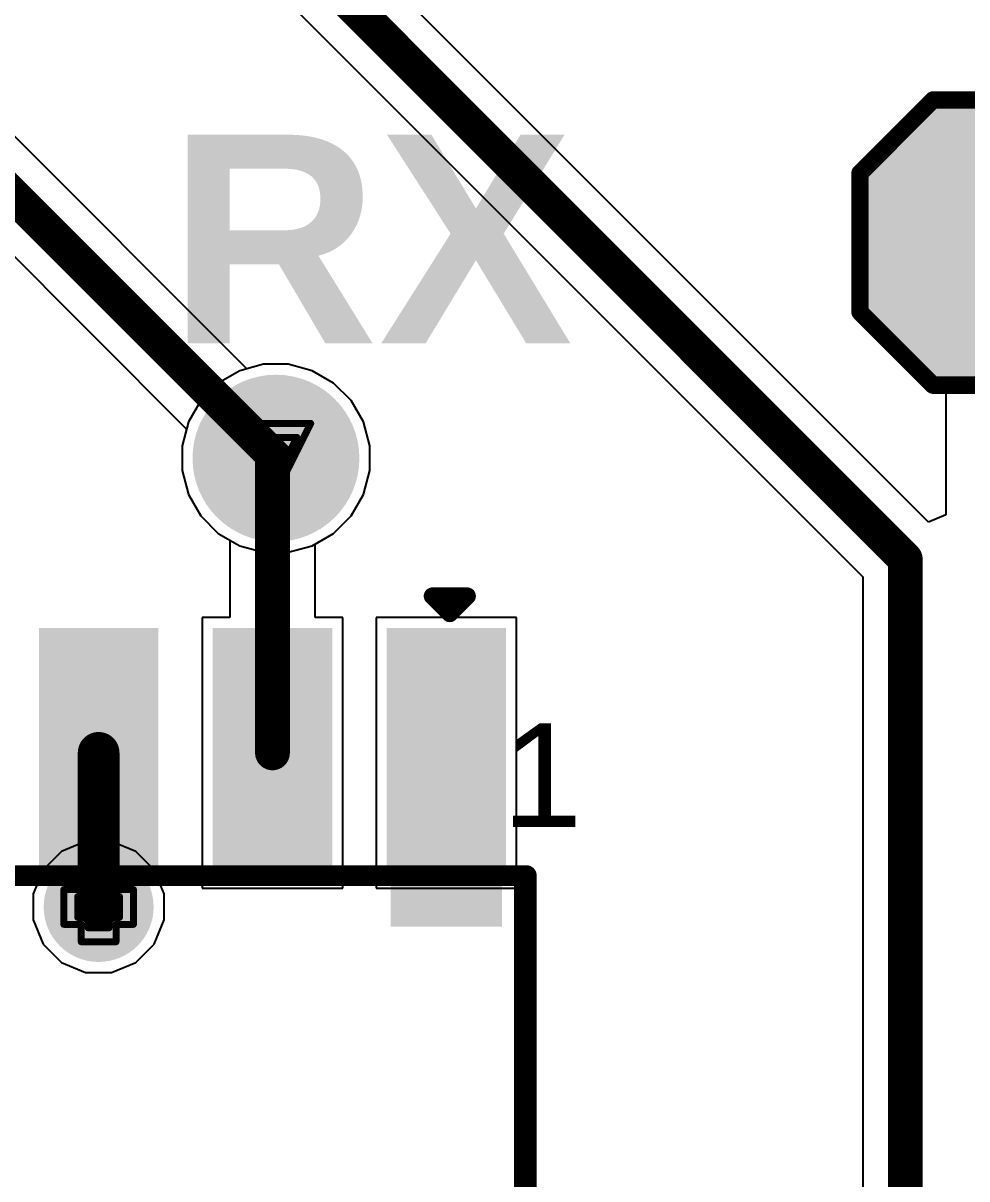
# Model space of a CAD drawing. Header units: inches. Extents: x -0.1 to 17.9, y -0.8 to 4.8.
# Drawn here: x 2.0573 to 2.3287, y 0.7808 to 1.1131 of the extents above; entities that cross this region are included whole.
import ezdxf

# ---------------------------------------------------------------- set-up
doc = ezdxf.new("R2010")
doc.units = ezdxf.units.IN
doc.header["$MEASUREMENT"] = 0
for name, color, linetype in [('Bottom Layer 1', 5, 'Continuous'), ('Bottom Solder', 6, 'Continuous'), ('Drill Drawing', 1, 'Continuous'), ('GND+Signal', 16, 'Continuous'), ('Multi-Layer', 9, 'Continuous'), ('Pad Holes', 156, 'Continuous'), ('PWR+Signal', 76, 'Continuous'), ('Top 3D Body', 56, 'Continuous'), ('Top Layer 1', 1, 'Continuous'), ('Top Overlay', 2, 'Continuous'), ('Top Paste', 8, 'Continuous'), ('Top Solder', 216, 'Continuous'), ('Via Holes', 16, 'Continuous')]:
    doc.layers.add(name, color=color, linetype=linetype)
doc.styles.add('Arial', font='', dxfattribs={"height": 0.2})
doc.styles.add('Arial_Bold', font='', dxfattribs={"height": 0.2})
doc.styles.get('Arial').set_extended_font_data('Arial')
doc.styles.get('Arial_Bold').set_extended_font_data('Arial', bold=True)

# ---------------------------------------------------------------- blocks, each defined once
blk = doc.blocks.new('T____P______TH_1_8___H_________0_92___79')
at = {"layer": 'Bottom Layer 1'}
h = blk.add_hatch(color=5, dxfattribs=at)
edge = h.paths.add_edge_path()
edge.add_arc((9e-07, 0), 0.02, 0, 360)
at = {"layer": 'Bottom Solder'}
h = blk.add_hatch(color=6, dxfattribs=at)
edge = h.paths.add_edge_path()
edge.add_arc((9e-07, 0), 0.024, 0, 360)
at = {"layer": 'GND+Signal'}
h = blk.add_hatch(color=16, dxfattribs=at)
edge = h.paths.add_edge_path()
edge.add_arc((9e-07, 0), 0.02, 0, 360)
at = {"layer": 'Multi-Layer'}
h = blk.add_hatch(color=9, dxfattribs=at)
edge = h.paths.add_edge_path()
edge.add_arc((9e-07, 0), 0.02, 0, 360)
at = {"layer": 'Pad Holes'}
h = blk.add_hatch(color=7, dxfattribs=at)
edge = h.paths.add_edge_path()
edge.add_arc((9e-07, 0), 0.01, 0, 360)
at = {"layer": 'PWR+Signal'}
h = blk.add_hatch(color=76, dxfattribs=at)
edge = h.paths.add_edge_path()
edge.add_arc((9e-07, 0), 0.02, 0, 360)
at = {"layer": 'Top Layer 1'}
h = blk.add_hatch(color=1, dxfattribs=at)
edge = h.paths.add_edge_path()
edge.add_arc((9e-07, 0), 0.02, 0, 360)
at = {"layer": 'Top Solder'}
h = blk.add_hatch(color=216, dxfattribs=at)
edge = h.paths.add_edge_path()
edge.add_arc((9e-07, 0), 0.024, 0, 360)
blk = doc.blocks.new('T____P______TH_1_8___H_________0_92___113')
at = {"layer": 'Bottom Layer 1'}
blk.add_hatch(color=5, dxfattribs=at).paths.add_polyline_path([(0.017716525, 0.03543215), (-0.017716525, 0.03543215), (-0.03543305, 0.017715625), (-0.03543305, -0.017717425), (-0.017716525, -0.03543395), (0.017716525, -0.03543395), (0.03543305, -0.017717425), (0.03543305, 0.017715625)])
at = {"layer": 'Bottom Solder'}
blk.add_hatch(color=6, dxfattribs=at).paths.add_polyline_path([(0.019716525, 0.03943215), (-0.019716525, 0.03943215), (-0.03943305, 0.019715625), (-0.03943305, -0.019717425), (-0.019716525, -0.03943395), (0.019716525, -0.03943395), (0.03943305, -0.019717425), (0.03943305, 0.019715625)])
at = {"layer": 'GND+Signal'}
blk.add_hatch(color=16, dxfattribs=at).paths.add_polyline_path([(0.017716525, 0.03543215), (-0.017716525, 0.03543215), (-0.03543305, 0.017715625), (-0.03543305, -0.017717425), (-0.017716525, -0.03543395), (0.017716525, -0.03543395), (0.03543305, -0.017717425), (0.03543305, 0.017715625)])
at = {"layer": 'Multi-Layer'}
blk.add_hatch(color=9, dxfattribs=at).paths.add_polyline_path([(0.017716525, 0.03543215), (-0.017716525, 0.03543215), (-0.03543305, 0.017715625), (-0.03543305, -0.017717425), (-0.017716525, -0.03543395), (0.017716525, -0.03543395), (0.03543305, -0.017717425), (0.03543305, 0.017715625)])
at = {"layer": 'Pad Holes'}
h = blk.add_hatch(color=7, dxfattribs=at)
edge = h.paths.add_edge_path()
edge.add_arc((0, -9e-07), 0.0181102, 0, 360)
at = {"layer": 'PWR+Signal'}
blk.add_hatch(color=76, dxfattribs=at).paths.add_polyline_path([(0.017716525, 0.03543215), (-0.017716525, 0.03543215), (-0.03543305, 0.017715625), (-0.03543305, -0.017717425), (-0.017716525, -0.03543395), (0.017716525, -0.03543395), (0.03543305, -0.017717425), (0.03543305, 0.017715625)])
at = {"layer": 'Top Layer 1'}
blk.add_hatch(color=1, dxfattribs=at).paths.add_polyline_path([(0.017716525, 0.03543215), (-0.017716525, 0.03543215), (-0.03543305, 0.017715625), (-0.03543305, -0.017717425), (-0.017716525, -0.03543395), (0.017716525, -0.03543395), (0.03543305, -0.017717425), (0.03543305, 0.017715625)])
at = {"layer": 'Top Solder'}
blk.add_hatch(color=216, dxfattribs=at).paths.add_polyline_path([(0.019716525, 0.03943215), (-0.019716525, 0.03943215), (-0.03943305, 0.019715625), (-0.03943305, -0.019717425), (-0.019716525, -0.03943395), (0.019716525, -0.03943395), (0.03943305, -0.019717425), (0.03943305, 0.019715625)])
at = {"layer": 'Top Overlay'}
for points in [[(-0.02, 0.0419991, 0.005, 0.005, 0), (-0.041, 0.0209991, 0.005, 0.005, 0)], [(-0.02, 0.0419991, 0.005, 0.005, 0), (0.02, 0.0419991, 0.005, 0.005, 0)], [(0.02, 0.0419991, 0.005, 0.005, 0), (0.041, 0.0209991, 0.005, 0.005, 0)], [(-0.041, 0.0209991, 0.005, 0.005, 0), (-0.041, -0.0210009, 0.005, 0.005, 0)], [(0.041, 0.0209991, 0.005, 0.005, 0), (0.041, -0.0210009, 0.005, 0.005, 0)], [(-0.041, -0.0210009, 0.005, 0.005, 0), (-0.021, -0.0410009, 0.005, 0.005, 0)], [(0.041, -0.0210009, 0.005, 0.005, 0), (0.021, -0.0410009, 0.005, 0.005, 0)], [(-0.02, -0.0410009, 0.005, 0.005, 0), (0.021, -0.0410009, 0.005, 0.005, 0)]]:
    blk.add_lwpolyline(points, format="xyseb", dxfattribs=at)
for points in [[(-0.02125, 0.0419991, 0.0025, 0.0025, 1), (-0.01875, 0.0419991, 0.0025, 0.0025, 1)], [(-0.02125, 0.0419991, 0.0025, 0.0025, 1), (-0.01875, 0.0419991, 0.0025, 0.0025, 1)], [(0.01875, 0.0419991, 0.0025, 0.0025, 1), (0.02125, 0.0419991, 0.0025, 0.0025, 1)], [(0.01875, 0.0419991, 0.0025, 0.0025, 1), (0.02125, 0.0419991, 0.0025, 0.0025, 1)], [(-0.04225, 0.0209991, 0.0025, 0.0025, 1), (-0.03975, 0.0209991, 0.0025, 0.0025, 1)], [(-0.04225, 0.0209991, 0.0025, 0.0025, 1), (-0.03975, 0.0209991, 0.0025, 0.0025, 1)], [(0.03975, 0.0209991, 0.0025, 0.0025, 1), (0.04225, 0.0209991, 0.0025, 0.0025, 1)], [(0.03975, 0.0209991, 0.0025, 0.0025, 1), (0.04225, 0.0209991, 0.0025, 0.0025, 1)], [(-0.04225, -0.0210009, 0.0025, 0.0025, 1), (-0.03975, -0.0210009, 0.0025, 0.0025, 1)], [(-0.04225, -0.0210009, 0.0025, 0.0025, 1), (-0.03975, -0.0210009, 0.0025, 0.0025, 1)], [(0.03975, -0.0210009, 0.0025, 0.0025, 1), (0.04225, -0.0210009, 0.0025, 0.0025, 1)], [(0.03975, -0.0210009, 0.0025, 0.0025, 1), (0.04225, -0.0210009, 0.0025, 0.0025, 1)], [(-0.02225, -0.0410009, 0.0025, 0.0025, 1), (-0.01975, -0.0410009, 0.0025, 0.0025, 1)], [(-0.02125, -0.0410009, 0.0025, 0.0025, 1), (-0.01875, -0.0410009, 0.0025, 0.0025, 1)], [(0.01975, -0.0410009, 0.0025, 0.0025, 1), (0.02225, -0.0410009, 0.0025, 0.0025, 1)], [(0.01975, -0.0410009, 0.0025, 0.0025, 1), (0.02225, -0.0410009, 0.0025, 0.0025, 1)]]:
    blk.add_lwpolyline(points, format="xyseb", close=True, dxfattribs=at)
blk = doc.blocks.new('SOIC_14_119')
at = {"layer": 'Top Layer 1'}
for points in [[(-0.13818975, 0.1368119), (-0.13818975, 0.1631899), (-0.07441025, 0.1631899), (-0.07441025, 0.1368119)], [(0.07441025, 0.1368119), (0.07441025, 0.1631899), (0.13818975, 0.1631899), (0.13818975, 0.1368119)], [(-0.13818975, 0.0868119), (-0.13818975, 0.1131899), (-0.07441025, 0.1131899), (-0.07441025, 0.0868119)], [(0.07441025, 0.0868119), (0.07441025, 0.1131899), (0.13818975, 0.1131899), (0.13818975, 0.0868119)], [(-0.13818975, 0.03681189999999999), (-0.13818975, 0.0631899), (-0.07441025, 0.0631899), (-0.07441025, 0.03681190000000001)], [(0.07441025, 0.03681189999999999), (0.07441025, 0.0631899), (0.13818975, 0.0631899), (0.13818975, 0.03681190000000001)], [(-0.13818975, -0.01318810000000001), (-0.13818975, 0.01318989999999999), (-0.07441025, 0.01318990000000001), (-0.07441025, -0.01318809999999999)], [(0.07441025, -0.01318810000000001), (0.07441025, 0.01318989999999999), (0.13818975, 0.01318990000000001), (0.13818975, -0.01318809999999999)], [(-0.13818975, -0.0631881), (-0.13818975, -0.03681010000000001), (-0.07441025, -0.03681009999999999), (-0.07441025, -0.0631881)], [(0.07441025, -0.0631881), (0.07441025, -0.03681010000000001), (0.13818975, -0.03681009999999999), (0.13818975, -0.0631881)], [(-0.13818975, -0.1131881), (-0.13818975, -0.0868101), (-0.07441025, -0.0868101), (-0.07441025, -0.1131881)], [(0.07441025, -0.1131881), (0.07441025, -0.0868101), (0.13818975, -0.0868101), (0.13818975, -0.1131881)], [(-0.13818975, -0.1631881), (-0.13818975, -0.1368101), (-0.07441025, -0.1368101), (-0.07441025, -0.1631881)], [(0.07441025, -0.1631881), (0.07441025, -0.1368101), (0.13818975, -0.1368101), (0.13818975, -0.1631881)]]:
    blk.add_hatch(color=1, dxfattribs=at).paths.add_polyline_path(points)
at = {"layer": 'Top Overlay'}
blk.add_hatch(color=2, dxfattribs=at).paths.add_polyline_path([(-0.070369, 0.1340009), (-0.056369, 0.1340009), (-0.056369, 0.1660009), (-0.070369, 0.1660009)])
at = {"layer": 'Top Paste'}
for points in [[(-0.13818975, 0.1368119), (-0.13818975, 0.1631899), (-0.07441025, 0.1631899), (-0.07441025, 0.1368119)], [(0.07441025, 0.1368119), (0.07441025, 0.1631899), (0.13818975, 0.1631899), (0.13818975, 0.1368119)], [(-0.13818975, 0.0868119), (-0.13818975, 0.1131899), (-0.07441025, 0.1131899), (-0.07441025, 0.0868119)], [(0.07441025, 0.0868119), (0.07441025, 0.1131899), (0.13818975, 0.1131899), (0.13818975, 0.0868119)], [(-0.13818975, 0.03681189999999999), (-0.13818975, 0.0631899), (-0.07441025, 0.0631899), (-0.07441025, 0.03681190000000001)], [(0.07441025, 0.03681189999999999), (0.07441025, 0.0631899), (0.13818975, 0.0631899), (0.13818975, 0.03681190000000001)], [(-0.13818975, -0.01318810000000001), (-0.13818975, 0.01318989999999999), (-0.07441025, 0.01318990000000001), (-0.07441025, -0.01318809999999999)], [(0.07441025, -0.01318810000000001), (0.07441025, 0.01318989999999999), (0.13818975, 0.01318990000000001), (0.13818975, -0.01318809999999999)], [(-0.13818975, -0.0631881), (-0.13818975, -0.03681010000000001), (-0.07441025, -0.03681009999999999), (-0.07441025, -0.0631881)], [(0.07441025, -0.0631881), (0.07441025, -0.03681010000000001), (0.13818975, -0.03681009999999999), (0.13818975, -0.0631881)], [(-0.13818975, -0.1131881), (-0.13818975, -0.0868101), (-0.07441025, -0.0868101), (-0.07441025, -0.1131881)], [(0.07441025, -0.1131881), (0.07441025, -0.0868101), (0.13818975, -0.0868101), (0.13818975, -0.1131881)], [(-0.13818975, -0.1631881), (-0.13818975, -0.1368101), (-0.07441025, -0.1368101), (-0.07441025, -0.1631881)], [(0.07441025, -0.1631881), (0.07441025, -0.1368101), (0.13818975, -0.1368101), (0.13818975, -0.1631881)]]:
    blk.add_hatch(color=8, dxfattribs=at).paths.add_polyline_path(points)
at = {"layer": 'Top Solder'}
for points in [[(-0.14218975, 0.1328119), (-0.14218975, 0.1671899), (-0.07041025, 0.1671899), (-0.07041025, 0.1328119)], [(0.07041025, 0.1328119), (0.07041025, 0.1671899), (0.14218975, 0.1671899), (0.14218975, 0.1328119)], [(-0.14218975, 0.0828119), (-0.14218975, 0.1171899), (-0.07041025, 0.1171899), (-0.07041025, 0.0828119)], [(0.07041025, 0.0828119), (0.07041025, 0.1171899), (0.14218975, 0.1171899), (0.14218975, 0.0828119)], [(-0.14218975, 0.03281189999999999), (-0.14218975, 0.0671899), (-0.07041025, 0.0671899), (-0.07041025, 0.0328119)], [(0.07041025, 0.03281189999999999), (0.07041025, 0.0671899), (0.14218975, 0.0671899), (0.14218975, 0.0328119)], [(-0.14218975, -0.0171881), (-0.14218975, 0.01718989999999999), (-0.07041025, 0.0171899), (-0.07041025, -0.01718809999999999)], [(0.07041025, -0.0171881), (0.07041025, 0.01718989999999999), (0.14218975, 0.0171899), (0.14218975, -0.01718809999999999)], [(-0.14218975, -0.0671881), (-0.14218975, -0.03281010000000001), (-0.07041025, -0.03281009999999999), (-0.07041025, -0.0671881)], [(0.07041025, -0.0671881), (0.07041025, -0.03281010000000001), (0.14218975, -0.03281009999999999), (0.14218975, -0.0671881)], [(-0.14218975, -0.1171881), (-0.14218975, -0.0828101), (-0.07041025, -0.0828101), (-0.07041025, -0.1171881)], [(0.07041025, -0.1171881), (0.07041025, -0.0828101), (0.14218975, -0.0828101), (0.14218975, -0.1171881)], [(-0.14218975, -0.1671881), (-0.14218975, -0.1328101), (-0.07041025, -0.1328101), (-0.07041025, -0.1671881)], [(0.07041025, -0.1671881), (0.07041025, -0.1328101), (0.14218975, -0.1328101), (0.14218975, -0.1671881)]]:
    blk.add_hatch(color=216, dxfattribs=at).paths.add_polyline_path(points)
at = {"layer": 'Top Overlay'}
for points in [[(0.074, 0.1720009, 0.005, 0.005, 0), (-0.071, 0.1720009, 0.005, 0.005, 0)], [(-0.15137, 0.1460009, 0.005, 0.005, 0), (-0.15137, 0.1560009, 0.005, 0.005, 0)], [(-0.14637, 0.1510009, 0.005, 0.005, 0), (-0.15137, 0.1560009, 0.005, 0.005, 0)], [(-0.15137, 0.1460009, 0.005, 0.005, 0), (-0.14637, 0.1510009, 0.005, 0.005, 0)], [(0.074, -0.1719991, 0.005, 0.005, 0), (-0.071, -0.1719991, 0.005, 0.005, 0)]]:
    blk.add_lwpolyline(points, format="xyseb", dxfattribs=at)
for points in [[(-0.07225, 0.1720009, 0.0025, 0.0025, 1), (-0.06975, 0.1720009, 0.0025, 0.0025, 1)], [(0.07275, 0.1720009, 0.0025, 0.0025, 1), (0.07525, 0.1720009, 0.0025, 0.0025, 1)], [(-0.15262, 0.1560009, 0.0025, 0.0025, 1), (-0.15012, 0.1560009, 0.0025, 0.0025, 1)], [(-0.15262, 0.1560009, 0.0025, 0.0025, 1), (-0.15012, 0.1560009, 0.0025, 0.0025, 1)], [(-0.14762, 0.1510009, 0.0025, 0.0025, 1), (-0.14512, 0.1510009, 0.0025, 0.0025, 1)], [(-0.14762, 0.1510009, 0.0025, 0.0025, 1), (-0.14512, 0.1510009, 0.0025, 0.0025, 1)], [(-0.15262, 0.1460009, 0.0025, 0.0025, 1), (-0.15012, 0.1460009, 0.0025, 0.0025, 1)], [(-0.15262, 0.1460009, 0.0025, 0.0025, 1), (-0.15012, 0.1460009, 0.0025, 0.0025, 1)], [(-0.07225, -0.1719991, 0.0025, 0.0025, 1), (-0.06975, -0.1719991, 0.0025, 0.0025, 1)], [(0.07275, -0.1719991, 0.0025, 0.0025, 1), (0.07525, -0.1719991, 0.0025, 0.0025, 1)]]:
    blk.add_lwpolyline(points, format="xyseb", close=True, dxfattribs=at)

msp = doc.modelspace()

# ---------------------------------------------------------------- hatches: boundary and pattern name
at = {"layer": 'Bottom Layer 1'}
h = msp.add_hatch(color=5, dxfattribs=at)
edge = h.paths.add_edge_path()
edge.add_arc((2.079, 0.859), 0.011811, 0, 360)
at = {"layer": 'Bottom Solder'}
h = msp.add_hatch(color=6, dxfattribs=at)
edge = h.paths.add_edge_path()
edge.add_arc((2.079, 0.859), 0.015811, 0, 360)
at = {"layer": 'GND+Signal'}
h = msp.add_hatch(color=16, dxfattribs=at)
edge = h.paths.add_edge_path()
edge.add_arc((2.079, 0.859), 0.011811, 0, 360)
at = {"layer": 'Pad Holes'}
h = msp.add_hatch(color=7, dxfattribs=at)
edge = h.paths.add_edge_path()
edge.add_arc((2.202, 0.868), 0.0015, 0, 360)
h = msp.add_hatch(color=7, dxfattribs=at)
edge = h.paths.add_edge_path()
edge.add_arc((2.202, 0.868), 0.0015, 0, 360)
at = {"layer": 'PWR+Signal'}
h = msp.add_hatch(color=76, dxfattribs=at)
edge = h.paths.add_edge_path()
edge.add_arc((2.079, 0.859), 0.011811, 0, 360)
at = {"layer": 'Top 3D Body'}
h = msp.add_hatch(color=56, dxfattribs=at)
edge = h.paths.add_edge_path()
edge.add_arc((2.202, 0.868), 0.0015, 0, 360)
h = msp.add_hatch(color=56, dxfattribs=at)
edge = h.paths.add_edge_path()
edge.add_arc((2.202, 0.868), 0.0015, 0, 360)
at = {"layer": 'Top Layer 1'}
h = msp.add_hatch(color=1, dxfattribs=at)
edge = h.paths.add_edge_path()
edge.add_arc((2.079, 0.859), 0.011811, 0, 360)
at = {"layer": 'Via Holes'}
h = msp.add_hatch(color=7, dxfattribs=at)
edge = h.paths.add_edge_path()
edge.add_arc((2.079, 0.859), 0.0059055, 0, 360)

# ---------------------------------------------------------------- linework, layer by layer
at = {"layer": 'Bottom Layer 1'}
for p, q in [((2.1216019, 1.013702), (1.8622351, 1.2730688)), ((1.8413485, 1.2593494), (2.1042989, 0.996399)), ((2.3187844, 1.092433), (2.2975679, 1.0712165)), ((2.3612174, 1.092433), (2.3187844, 1.092433)), ((2.2975679, 1.0712165), (2.2975679, 1.0287835)), ((2.2975679, 1.0287835), (2.3187844, 1.007567)), ((2.1264463, 1.015), (2.1216019, 1.013702)), ((2.1335555, 1.015), (2.1264463, 1.015)), ((2.1404225, 1.01316), (2.1335555, 1.015)), ((2.1465793, 1.0096054), (2.1404225, 1.01316)), ((2.1516063, 1.0045784), (2.1465793, 1.0096054)), ((2.3187844, 1.007567), (2.3612174, 1.007567)), ((2.1551609, 0.9984216), (2.1516063, 1.0045784)), ((2.1570009, 0.9915546), (2.1551609, 0.9984216)), ((2.1042989, 0.996399), (2.1030009, 0.9915546)), ((2.1030009, 0.9915546), (2.1030009, 0.9844454)), ((2.1570009, 0.9844454), (2.1570009, 0.9915546)), ((2.1030009, 0.9844454), (2.1048409, 0.9775784)), ((2.1551609, 0.9775784), (2.1570009, 0.9844454)), ((2.1048409, 0.9775784), (2.1083955, 0.9714216)), ((2.1516063, 0.9714216), (2.1551609, 0.9775784)), ((2.1083955, 0.9714216), (2.1134225, 0.9663946)), ((2.1465793, 0.9663946), (2.1516063, 0.9714216)), ((2.1134225, 0.9663946), (2.1195793, 0.96284)), ((2.1404225, 0.96284), (2.1465793, 0.9663946)), ((2.1195793, 0.96284), (2.1264463, 0.961)), ((2.1264463, 0.961), (2.1335555, 0.961)), ((2.1335555, 0.961), (2.1404225, 0.96284))]:
    msp.add_line(p, q, dxfattribs=at)
msp.add_lwpolyline([(1.85, 1.2680009, 0.01, 0.01, 0), (2.1300009, 0.988, 0.01, 0.01, 0)], format="xyseb", dxfattribs=at)
msp.add_lwpolyline([(2.1275009, 0.988, 0.005, 0.005, 1), (2.1325009, 0.988, 0.005, 0.005, 1)], format="xyseb", close=True, dxfattribs=at)
at = {"layer": 'Drill Drawing'}
for points in [[(2.1200009, 0.998, 0.002, 0.002, 0), (2.1400009, 0.998, 0.002, 0.002, 0)], [(2.1200009, 0.998, 0.002, 0.002, 0), (2.1300009, 0.978, 0.002, 0.002, 0)], [(2.1300009, 0.978, 0.002, 0.002, 0), (2.1400009, 0.998, 0.002, 0.002, 0)], [(2.1240009, 0.994, 0.002, 0.002, 0), (2.1360009, 0.994, 0.002, 0.002, 0)], [(2.1240009, 0.994, 0.002, 0.002, 0), (2.1300009, 0.982, 0.002, 0.002, 0)], [(2.1300009, 0.982, 0.002, 0.002, 0), (2.1360009, 0.994, 0.002, 0.002, 0)], [(2.074, 0.864, 0.002, 0.002, 0), (2.074, 0.869, 0.002, 0.002, 0)], [(2.074, 0.869, 0.002, 0.002, 0), (2.084, 0.869, 0.002, 0.002, 0)], [(2.084, 0.864, 0.002, 0.002, 0), (2.084, 0.869, 0.002, 0.002, 0)], [(2.069, 0.854, 0.002, 0.002, 0), (2.069, 0.864, 0.002, 0.002, 0)], [(2.069, 0.864, 0.002, 0.002, 0), (2.074, 0.864, 0.002, 0.002, 0)], [(2.076, 0.862, 0.002, 0.002, 0), (2.076, 0.865, 0.002, 0.002, 0)], [(2.076, 0.865, 0.002, 0.002, 0), (2.082, 0.865, 0.002, 0.002, 0)], [(2.082, 0.862, 0.002, 0.002, 0), (2.082, 0.865, 0.002, 0.002, 0)], [(2.084, 0.864, 0.002, 0.002, 0), (2.089, 0.864, 0.002, 0.002, 0)], [(2.089, 0.854, 0.002, 0.002, 0), (2.089, 0.864, 0.002, 0.002, 0)], [(2.073, 0.856, 0.002, 0.002, 0), (2.073, 0.862, 0.002, 0.002, 0)], [(2.073, 0.862, 0.002, 0.002, 0), (2.076, 0.862, 0.002, 0.002, 0)], [(2.082, 0.862, 0.002, 0.002, 0), (2.085, 0.862, 0.002, 0.002, 0)], [(2.085, 0.856, 0.002, 0.002, 0), (2.085, 0.862, 0.002, 0.002, 0)], [(2.069, 0.854, 0.002, 0.002, 0), (2.074, 0.854, 0.002, 0.002, 0)], [(2.073, 0.856, 0.002, 0.002, 0), (2.076, 0.856, 0.002, 0.002, 0)], [(2.074, 0.849, 0.002, 0.002, 0), (2.074, 0.854, 0.002, 0.002, 0)], [(2.076, 0.853, 0.002, 0.002, 0), (2.076, 0.856, 0.002, 0.002, 0)], [(2.076, 0.853, 0.002, 0.002, 0), (2.082, 0.853, 0.002, 0.002, 0)], [(2.082, 0.856, 0.002, 0.002, 0), (2.085, 0.856, 0.002, 0.002, 0)], [(2.082, 0.853, 0.002, 0.002, 0), (2.082, 0.856, 0.002, 0.002, 0)], [(2.084, 0.854, 0.002, 0.002, 0), (2.089, 0.854, 0.002, 0.002, 0)], [(2.084, 0.849, 0.002, 0.002, 0), (2.084, 0.854, 0.002, 0.002, 0)], [(2.074, 0.849, 0.002, 0.002, 0), (2.084, 0.849, 0.002, 0.002, 0)]]:
    msp.add_lwpolyline(points, format="xyseb", dxfattribs=at)
for points in [[(2.1195009, 0.998, 0.001, 0.001, 1), (2.1205009, 0.998, 0.001, 0.001, 1)], [(2.1195009, 0.998, 0.001, 0.001, 1), (2.1205009, 0.998, 0.001, 0.001, 1)], [(2.1395009, 0.998, 0.001, 0.001, 1), (2.1405009, 0.998, 0.001, 0.001, 1)], [(2.1395009, 0.998, 0.001, 0.001, 1), (2.1405009, 0.998, 0.001, 0.001, 1)], [(2.1235009, 0.994, 0.001, 0.001, 1), (2.1245009, 0.994, 0.001, 0.001, 1)], [(2.1235009, 0.994, 0.001, 0.001, 1), (2.1245009, 0.994, 0.001, 0.001, 1)], [(2.1355009, 0.994, 0.001, 0.001, 1), (2.1365009, 0.994, 0.001, 0.001, 1)], [(2.1355009, 0.994, 0.001, 0.001, 1), (2.1365009, 0.994, 0.001, 0.001, 1)], [(2.1295009, 0.982, 0.001, 0.001, 1), (2.1305009, 0.982, 0.001, 0.001, 1)], [(2.1295009, 0.982, 0.001, 0.001, 1), (2.1305009, 0.982, 0.001, 0.001, 1)], [(2.1295009, 0.978, 0.001, 0.001, 1), (2.1305009, 0.978, 0.001, 0.001, 1)], [(2.1295009, 0.978, 0.001, 0.001, 1), (2.1305009, 0.978, 0.001, 0.001, 1)], [(2.0735, 0.869, 0.001, 0.001, 1), (2.0745, 0.869, 0.001, 0.001, 1)], [(2.0735, 0.869, 0.001, 0.001, 1), (2.0745, 0.869, 0.001, 0.001, 1)], [(2.0835, 0.869, 0.001, 0.001, 1), (2.0845, 0.869, 0.001, 0.001, 1)], [(2.0835, 0.869, 0.001, 0.001, 1), (2.0845, 0.869, 0.001, 0.001, 1)], [(2.0685, 0.864, 0.001, 0.001, 1), (2.0695, 0.864, 0.001, 0.001, 1)], [(2.0685, 0.864, 0.001, 0.001, 1), (2.0695, 0.864, 0.001, 0.001, 1)], [(2.0735, 0.864, 0.001, 0.001, 1), (2.0745, 0.864, 0.001, 0.001, 1)], [(2.0735, 0.864, 0.001, 0.001, 1), (2.0745, 0.864, 0.001, 0.001, 1)], [(2.0755, 0.865, 0.001, 0.001, 1), (2.0765, 0.865, 0.001, 0.001, 1)], [(2.0755, 0.865, 0.001, 0.001, 1), (2.0765, 0.865, 0.001, 0.001, 1)], [(2.0815, 0.865, 0.001, 0.001, 1), (2.0825, 0.865, 0.001, 0.001, 1)], [(2.0815, 0.865, 0.001, 0.001, 1), (2.0825, 0.865, 0.001, 0.001, 1)], [(2.0835, 0.864, 0.001, 0.001, 1), (2.0845, 0.864, 0.001, 0.001, 1)], [(2.0835, 0.864, 0.001, 0.001, 1), (2.0845, 0.864, 0.001, 0.001, 1)], [(2.0885, 0.864, 0.001, 0.001, 1), (2.0895, 0.864, 0.001, 0.001, 1)], [(2.0885, 0.864, 0.001, 0.001, 1), (2.0895, 0.864, 0.001, 0.001, 1)], [(2.0725, 0.862, 0.001, 0.001, 1), (2.0735, 0.862, 0.001, 0.001, 1)], [(2.0725, 0.862, 0.001, 0.001, 1), (2.0735, 0.862, 0.001, 0.001, 1)], [(2.0755, 0.862, 0.001, 0.001, 1), (2.0765, 0.862, 0.001, 0.001, 1)], [(2.0755, 0.862, 0.001, 0.001, 1), (2.0765, 0.862, 0.001, 0.001, 1)], [(2.0815, 0.862, 0.001, 0.001, 1), (2.0825, 0.862, 0.001, 0.001, 1)], [(2.0815, 0.862, 0.001, 0.001, 1), (2.0825, 0.862, 0.001, 0.001, 1)], [(2.0845, 0.862, 0.001, 0.001, 1), (2.0855, 0.862, 0.001, 0.001, 1)], [(2.0845, 0.862, 0.001, 0.001, 1), (2.0855, 0.862, 0.001, 0.001, 1)], [(2.0685, 0.854, 0.001, 0.001, 1), (2.0695, 0.854, 0.001, 0.001, 1)], [(2.0685, 0.854, 0.001, 0.001, 1), (2.0695, 0.854, 0.001, 0.001, 1)], [(2.0725, 0.856, 0.001, 0.001, 1), (2.0735, 0.856, 0.001, 0.001, 1)], [(2.0725, 0.856, 0.001, 0.001, 1), (2.0735, 0.856, 0.001, 0.001, 1)], [(2.0735, 0.854, 0.001, 0.001, 1), (2.0745, 0.854, 0.001, 0.001, 1)], [(2.0735, 0.854, 0.001, 0.001, 1), (2.0745, 0.854, 0.001, 0.001, 1)], [(2.0755, 0.856, 0.001, 0.001, 1), (2.0765, 0.856, 0.001, 0.001, 1)], [(2.0755, 0.856, 0.001, 0.001, 1), (2.0765, 0.856, 0.001, 0.001, 1)], [(2.0755, 0.853, 0.001, 0.001, 1), (2.0765, 0.853, 0.001, 0.001, 1)], [(2.0755, 0.853, 0.001, 0.001, 1), (2.0765, 0.853, 0.001, 0.001, 1)], [(2.0815, 0.856, 0.001, 0.001, 1), (2.0825, 0.856, 0.001, 0.001, 1)], [(2.0815, 0.856, 0.001, 0.001, 1), (2.0825, 0.856, 0.001, 0.001, 1)], [(2.0815, 0.853, 0.001, 0.001, 1), (2.0825, 0.853, 0.001, 0.001, 1)], [(2.0815, 0.853, 0.001, 0.001, 1), (2.0825, 0.853, 0.001, 0.001, 1)], [(2.0835, 0.854, 0.001, 0.001, 1), (2.0845, 0.854, 0.001, 0.001, 1)], [(2.0835, 0.854, 0.001, 0.001, 1), (2.0845, 0.854, 0.001, 0.001, 1)], [(2.0845, 0.856, 0.001, 0.001, 1), (2.0855, 0.856, 0.001, 0.001, 1)], [(2.0845, 0.856, 0.001, 0.001, 1), (2.0855, 0.856, 0.001, 0.001, 1)], [(2.0885, 0.854, 0.001, 0.001, 1), (2.0895, 0.854, 0.001, 0.001, 1)], [(2.0885, 0.854, 0.001, 0.001, 1), (2.0895, 0.854, 0.001, 0.001, 1)], [(2.0735, 0.849, 0.001, 0.001, 1), (2.0745, 0.849, 0.001, 0.001, 1)], [(2.0735, 0.849, 0.001, 0.001, 1), (2.0745, 0.849, 0.001, 0.001, 1)], [(2.0835, 0.849, 0.001, 0.001, 1), (2.0845, 0.849, 0.001, 0.001, 1)], [(2.0835, 0.849, 0.001, 0.001, 1), (2.0845, 0.849, 0.001, 0.001, 1)]]:
    msp.add_lwpolyline(points, format="xyseb", close=True, dxfattribs=at)
at = {"layer": 'GND+Signal'}
for p, q in [((2.3187844, 1.092433), (2.2975679, 1.0712165)), ((2.3612174, 1.092433), (2.3187844, 1.092433)), ((2.2975679, 1.0712165), (2.2975679, 1.0287835)), ((2.2975679, 1.0287835), (2.3187844, 1.007567)), ((2.1264463, 1.015), (2.1195793, 1.01316)), ((2.1335555, 1.015), (2.1264463, 1.015)), ((2.1404225, 1.01316), (2.1335555, 1.015)), ((2.1195793, 1.01316), (2.1134225, 1.0096054)), ((2.1465793, 1.0096054), (2.1404225, 1.01316)), ((2.1134225, 1.0096054), (2.1083955, 1.0045784)), ((2.1516063, 1.0045784), (2.1465793, 1.0096054)), ((2.3187844, 1.007567), (2.3612174, 1.007567)), ((2.1083955, 1.0045784), (2.1048409, 0.9984216)), ((2.1551609, 0.9984216), (2.1516063, 1.0045784)), ((2.1048409, 0.9984216), (2.1030009, 0.9915546)), ((2.1570009, 0.9915546), (2.1551609, 0.9984216)), ((2.1030009, 0.9915546), (2.1030009, 0.9844454)), ((2.1570009, 0.9844454), (2.1570009, 0.9915546)), ((2.1030009, 0.9844454), (2.1048409, 0.9775784)), ((2.1551609, 0.9775784), (2.1570009, 0.9844454)), ((2.1048409, 0.9775784), (2.1083955, 0.9714216)), ((2.1516063, 0.9714216), (2.1551609, 0.9775784)), ((2.1083955, 0.9714216), (2.1134225, 0.9663946)), ((2.1465793, 0.9663946), (2.1516063, 0.9714216)), ((2.1134225, 0.9663946), (2.1195793, 0.96284)), ((2.1404225, 0.96284), (2.1465793, 0.9663946)), ((2.1195793, 0.96284), (2.1264463, 0.961)), ((2.1264463, 0.961), (2.1335555, 0.961)), ((2.1335555, 0.961), (2.1404225, 0.96284))]:
    msp.add_line(p, q, dxfattribs=at)
at = {"layer": 'PWR+Signal'}
for p, q in [((2.3187844, 1.092433), (2.2975679, 1.0712165)), ((2.3612174, 1.092433), (2.3187844, 1.092433)), ((2.2975679, 1.0712165), (2.2975679, 1.0287835)), ((2.2975679, 1.0287835), (2.3187844, 1.007567)), ((2.1264463, 1.015), (2.1195793, 1.01316)), ((2.1335555, 1.015), (2.1264463, 1.015)), ((2.1404225, 1.01316), (2.1335555, 1.015)), ((2.1195793, 1.01316), (2.1134225, 1.0096054)), ((2.1465793, 1.0096054), (2.1404225, 1.01316)), ((2.1134225, 1.0096054), (2.1083955, 1.0045784)), ((2.1516063, 1.0045784), (2.1465793, 1.0096054)), ((2.3187844, 1.007567), (2.3612174, 1.007567)), ((2.1083955, 1.0045784), (2.1048409, 0.9984216)), ((2.1551609, 0.9984216), (2.1516063, 1.0045784)), ((2.1048409, 0.9984216), (2.1030009, 0.9915546)), ((2.1570009, 0.9915546), (2.1551609, 0.9984216)), ((2.1030009, 0.9915546), (2.1030009, 0.9844454)), ((2.1570009, 0.9844454), (2.1570009, 0.9915546)), ((2.1030009, 0.9844454), (2.1048409, 0.9775784)), ((2.1551609, 0.9775784), (2.1570009, 0.9844454)), ((2.1048409, 0.9775784), (2.1083955, 0.9714216)), ((2.1516063, 0.9714216), (2.1551609, 0.9775784)), ((2.1083955, 0.9714216), (2.1134225, 0.9663946)), ((2.1465793, 0.9663946), (2.1516063, 0.9714216)), ((2.1134225, 0.9663946), (2.1195793, 0.96284)), ((2.1404225, 0.96284), (2.1465793, 0.9663946)), ((2.1195793, 0.96284), (2.1264463, 0.961)), ((2.1264463, 0.961), (2.1335555, 0.961)), ((2.1335555, 0.961), (2.1404225, 0.96284)), ((2.0752583, 0.877811), (2.0683444, 0.8749472)), ((2.0827417, 0.877811), (2.0752583, 0.877811)), ((2.0896556, 0.8749472), (2.0827417, 0.877811)), ((2.0683444, 0.8749472), (2.0630528, 0.8696556)), ((2.0949472, 0.8696556), (2.0896556, 0.8749472)), ((2.0630528, 0.8696556), (2.060189, 0.8627417)), ((2.097811, 0.8627417), (2.0949472, 0.8696556)), ((2.060189, 0.8627417), (2.060189, 0.8552583)), ((2.097811, 0.8552583), (2.097811, 0.8627417)), ((2.060189, 0.8552583), (2.0630528, 0.8483444)), ((2.0949472, 0.8483444), (2.097811, 0.8552583)), ((2.0630528, 0.8483444), (2.0683444, 0.8430528)), ((2.0896556, 0.8430528), (2.0949472, 0.8483444)), ((2.0683444, 0.8430528), (2.0752583, 0.840189)), ((2.0827417, 0.840189), (2.0896556, 0.8430528)), ((2.0752583, 0.840189), (2.0827417, 0.840189))]:
    msp.add_line(p, q, dxfattribs=at)
at = {"layer": 'Top 3D Body'}
for points in [[(1.858, 0.868, 0.006, 0.006, 0), (2.202, 0.868, 0.006, 0.006, 0)], [(2.202, 0.712, 0.006, 0.006, 0), (2.202, 0.868, 0.006, 0.006, 0)]]:
    msp.add_lwpolyline(points, format="xyseb", dxfattribs=at)
msp.add_lwpolyline([(2.2005, 0.868, 0.003, 0.003, 1), (2.2035, 0.868, 0.003, 0.003, 1)], format="xyseb", close=True, dxfattribs=at)
msp.add_lwpolyline([(2.2005, 0.868, 0.003, 0.003, 1), (2.2035, 0.868, 0.003, 0.003, 1)], format="xyseb", close=True, dxfattribs=at)
at = {"layer": 'Top Layer 1'}
for p, q in [((1.3619321, 1.8907649), (2.2987649, 0.9539321)), ((2.3176679, 0.9696351), (1.5457334, 1.7415696)), ((2.3187844, 1.092433), (2.2975679, 1.0712165)), ((2.3612174, 1.092433), (2.3187844, 1.092433)), ((2.2975679, 1.0712165), (2.2975679, 1.0287835)), ((2.2975679, 1.0287835), (2.3187844, 1.007567)), ((2.1264463, 1.015), (2.1195793, 1.01316)), ((2.1335555, 1.015), (2.1264463, 1.015)), ((2.1404225, 1.01316), (2.1335555, 1.015)), ((2.1195793, 1.01316), (2.1134225, 1.0096054)), ((2.1465793, 1.0096054), (2.1404225, 1.01316)), ((2.1134225, 1.0096054), (2.1083955, 1.0045784)), ((2.1516063, 1.0045784), (2.1465793, 1.0096054)), ((2.3187844, 1.007567), (2.3226679, 1.007567)), ((2.3226679, 1.007567), (2.3226679, 0.9717062)), ((2.1083955, 1.0045784), (2.1048409, 0.9984216)), ((2.1551609, 0.9984216), (2.1516063, 1.0045784)), ((2.1048409, 0.9984216), (2.1030009, 0.9915546)), ((2.1570009, 0.9915546), (2.1551609, 0.9984216)), ((2.1030009, 0.9915546), (2.1030009, 0.9844454)), ((2.1570009, 0.9844454), (2.1570009, 0.9915546)), ((2.1030009, 0.9844454), (2.1048409, 0.9775784)), ((2.1551609, 0.9775784), (2.1570009, 0.9844454)), ((2.1048409, 0.9775784), (2.1083955, 0.9714216)), ((2.1516063, 0.9714216), (2.1551609, 0.9775784)), ((2.1083955, 0.9714216), (2.1134225, 0.9663946)), ((2.1465793, 0.9663946), (2.1516063, 0.9714216)), ((2.3226679, 0.9717062), (2.3176679, 0.9696351)), ((2.1134225, 0.9663946), (2.1167658, 0.9644644)), ((2.1167658, 0.9644644), (2.1167658, 0.9421897)), ((2.141236, 0.9633097), (2.1465793, 0.9663946)), ((2.141236, 0.9421897), (2.141236, 0.9633097)), ((2.2987649, 0.9539321), (2.2987649, 0.7276076)), ((2.1167658, 0.9421897), (2.1088119, 0.9421897)), ((2.1088119, 0.9421897), (2.1088119, 0.8644103)), ((2.1491899, 0.9421897), (2.141236, 0.9421897)), ((2.1491899, 0.8644103), (2.1491899, 0.9421897)), ((2.1991899, 0.9421897), (2.1588119, 0.9421897)), ((2.1588119, 0.9421897), (2.1588119, 0.8644103)), ((2.1991899, 0.8644103), (2.1991899, 0.9421897)), ((2.1088119, 0.8644103), (2.1491899, 0.8644103)), ((2.1588119, 0.8644103), (2.1991899, 0.8644103))]:
    msp.add_line(p, q, dxfattribs=at)
for points in [[(1.367, 1.903, 0.01, 0.01, 0), (2.311, 0.959, 0.01, 0.01, 0)], [(2.1290009, 0.987, 0.01, 0.01, 0), (2.1300009, 0.988, 0.01, 0.01, 0)], [(2.1290009, 0.9033, 0.01, 0.01, 0), (2.1290009, 0.987, 0.01, 0.01, 0)], [(2.311, 0.4849991, 0.01, 0.01, 0), (2.311, 0.959, 0.01, 0.01, 0)], [(2.0790009, 0.8590009, 0.012, 0.012, 0), (2.0790009, 0.9033, 0.012, 0.012, 0)], [(2.079, 0.859, 0.012, 0.012, 0), (2.0790009, 0.8590009, 0.012, 0.012, 0)]]:
    msp.add_lwpolyline(points, format="xyseb", dxfattribs=at)
for points in [[(2.1265009, 0.987, 0.005, 0.005, 1), (2.1315009, 0.987, 0.005, 0.005, 1)], [(2.1265009, 0.987, 0.005, 0.005, 1), (2.1315009, 0.987, 0.005, 0.005, 1)], [(2.1275009, 0.988, 0.005, 0.005, 1), (2.1325009, 0.988, 0.005, 0.005, 1)], [(2.3085, 0.959, 0.005, 0.005, 1), (2.3135, 0.959, 0.005, 0.005, 1)], [(2.3085, 0.959, 0.005, 0.005, 1), (2.3135, 0.959, 0.005, 0.005, 1)], [(2.0760009, 0.9033, 0.006, 0.006, 1), (2.0820009, 0.9033, 0.006, 0.006, 1)], [(2.1265009, 0.9033, 0.005, 0.005, 1), (2.1315009, 0.9033, 0.005, 0.005, 1)], [(2.076, 0.859, 0.006, 0.006, 1), (2.082, 0.859, 0.006, 0.006, 1)], [(2.0760009, 0.8590009, 0.006, 0.006, 1), (2.0820009, 0.8590009, 0.006, 0.006, 1)], [(2.0760009, 0.8590009, 0.006, 0.006, 1), (2.0820009, 0.8590009, 0.006, 0.006, 1)]]:
    msp.add_lwpolyline(points, format="xyseb", close=True, dxfattribs=at)

# ---------------------------------------------------------------- block references
for name, p, rotation in [('T____P______TH_1_8___H_________0_92___113', (2.34, 1.05), 90), ('SOIC_14_119', (2.029, 0.797), 270)]:
    msp.add_blockref(name, p, dxfattribs=dict(rotation=rotation))
msp.add_blockref('T____P______TH_1_8___H_________0_92___79', (2.13, 0.988))

# ---------------------------------------------------------------- texts
at = {"layer": 'Top 3D Body', "style": 'Arial'}
msp.add_text('1', height=0.02975, rotation=360, dxfattribs=at).set_placement((2.195, 0.882))
at = {"layer": 'Top Overlay', "style": 'Arial_Bold'}
msp.add_text('RX', height=0.06, dxfattribs=at).set_placement((2.099, 1.021))

doc.saveas('drawing.dxf')
